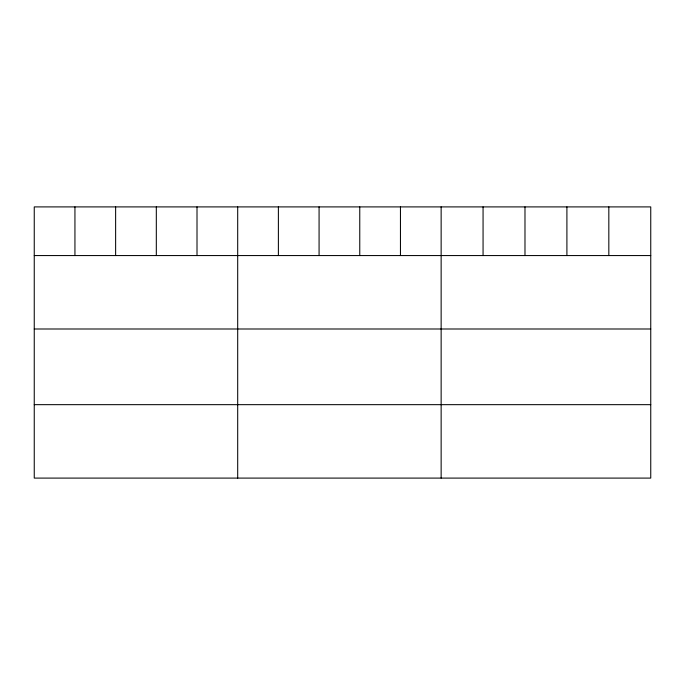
<?xml version="1.0" encoding="UTF-8"?>
<svg xmlns="http://www.w3.org/2000/svg" width="685" height="685" viewBox="0 0 685 685"><rect width="100%" height="100%" fill="white"/><g stroke="black" fill="none" stroke-linecap="round" stroke-linejoin="round"><path stroke-width="1.03" d="M650.75 255.565L650.75 478.096L34.25 478.096L34.25 206.904L650.75 206.904L650.75 255.565L34.25 255.565M34.25 328.997L650.75 328.997M34.25 404.664L650.75 404.664M608.828 206.904L608.828 255.565M566.906 206.904L566.906 255.565M524.984 206.904L524.984 255.565M483.062 206.904L483.062 255.565M441.14 206.904L441.14 478.096M400.451 206.904L400.451 255.565M359.762 206.904L359.762 255.565M319.073 206.904L319.073 255.565M278.384 206.904L278.384 255.565M237.695 206.904L237.695 478.096M197.006 206.904L197.006 255.565M156.317 206.904L156.317 255.565M115.628 206.904L115.628 255.565M74.939 206.904L74.939 255.565"/></g></svg>
